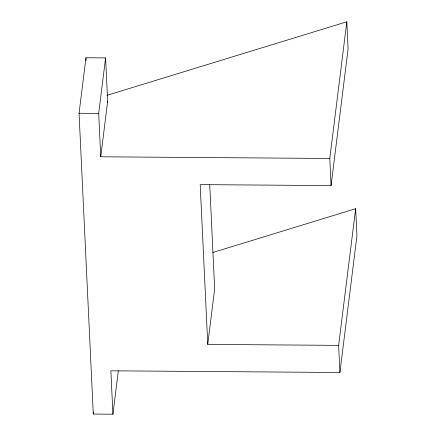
<?xml version="1.0" encoding="UTF-8"?>
<svg xmlns="http://www.w3.org/2000/svg" width="436" height="436" viewBox="0 0 436 436"><rect width="100%" height="100%" fill="white"/><g stroke="black" fill="none" stroke-linecap="round" stroke-linejoin="round"><path stroke-width="0.65" d="M118.336 370.742L112.924 414.2L93.293 414.058L79.058 113.256L85.968 57.759L105.599 57.906L107.719 102.651M106.88 95.37L346.816 21.8L329.796 158.459L100.743 156.791L98.689 113.398L105.599 57.906M100.743 156.791L107.654 101.294M93.293 414.058L93.538 412.053M212.61 252.564L355.662 208.702L338.641 345.361L207.754 344.407L214.665 288.915L209.743 184.886M207.754 344.407L200.189 184.624L331.077 185.578L348.097 48.919L346.816 21.8M112.924 414.2L110.869 370.813L339.922 372.48L356.942 235.822L355.662 208.702M79.058 113.256L98.689 113.398M329.796 158.459L331.077 185.578M338.641 345.361L339.922 372.48M85.968 57.759L86.094 60.473"/></g></svg>
